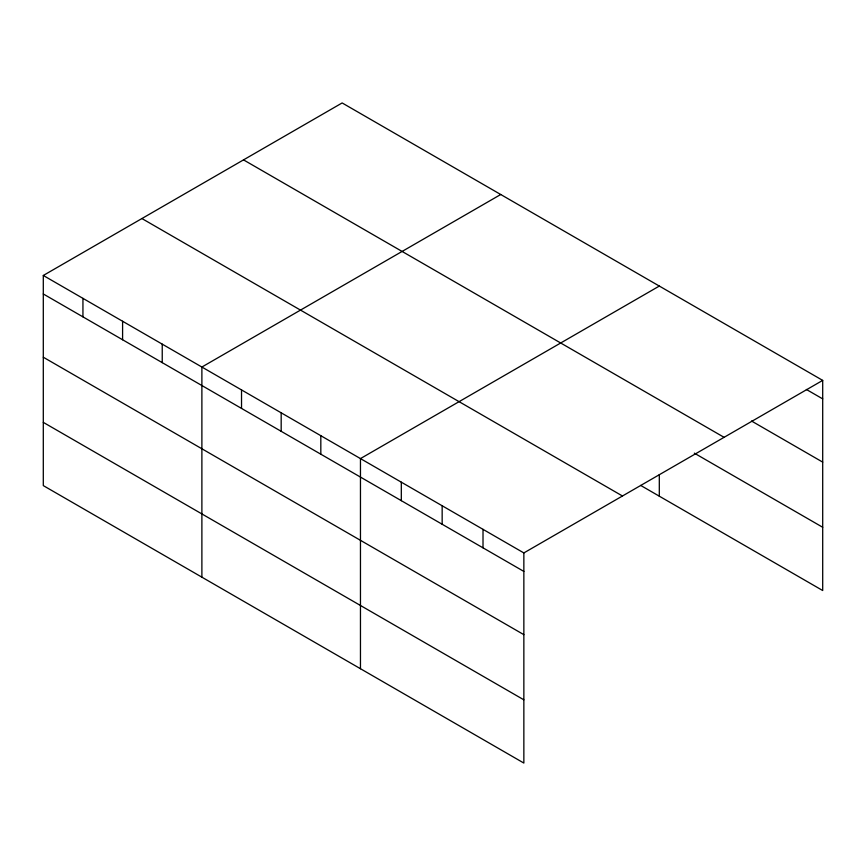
<?xml version="1.0" encoding="UTF-8"?>
<svg xmlns="http://www.w3.org/2000/svg" width="866" height="866" viewBox="0 0 866 866"><rect width="100%" height="100%" fill="white"/><g stroke="black" fill="none" stroke-linecap="round" stroke-linejoin="round"><path stroke-width="1.3" d="M43.3 275.475L523.854 552.93L523.854 763.054L43.3 485.61L43.3 275.475L342.146 102.946L822.7 380.39L822.7 590.525L640.656 485.415M500.732 194.504L201.886 367.032L201.886 577.167M659.307 286.061L360.462 458.59L360.462 668.725M523.854 552.93L822.7 380.39M806.365 389.451L822.7 398.88M751.504 421.017L822.7 462.119M243.53 159.885L724.084 437.33M694.326 453.156L822.7 527.275M141.916 218.546L622.47 495.991M43.3 293.975L523.854 571.419M43.3 357.214L523.854 634.659M43.3 422.37L523.854 699.815M659.307 474.655L659.307 496.186M483.012 529.342L483.012 547.832M442.158 505.755L442.158 524.255M401.315 482.178L401.315 500.667M320.821 435.706L320.821 454.195M281.179 412.811L281.179 431.311M241.527 389.927L241.527 408.416M162.234 344.148L162.234 362.637M122.593 321.254L122.593 339.753M82.941 298.369L82.941 316.859"/></g></svg>
